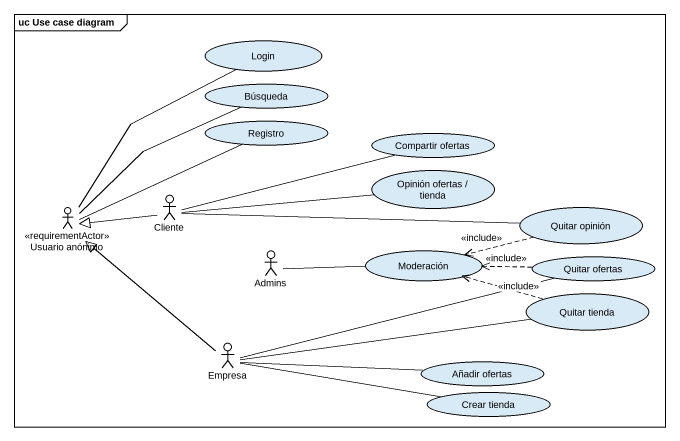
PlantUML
@startuml
mainframe uc Use case diagram
usecase Login
usecase Búsqueda
usecase Registro
usecase "Compartir ofertas" as Compartir_ofertas
usecase "Opinión ofertas / tienda" as Opinión_ofertas_tienda
actor "Usuario anónimo" as Usuario_anónimo <<requirementActor>>
actor Cliente
usecase "Quitar opinión" as Quitar_opinión
actor Admins
usecase Moderación
usecase "Quitar ofertas" as Quitar_ofertas
usecase "Quitar tienda" as Quitar_tienda
actor Empresa
usecase "Añadir ofertas" as Añadir_ofertas
usecase "Crear tienda" as Crear_tienda
Usuario_anónimo -up- Login
Usuario_anónimo -up- Búsqueda
Usuario_anónimo -right- Registro
Cliente -right- Compartir_ofertas
Cliente -right- Opinión_ofertas_tienda
Cliente -left-|> Usuario_anónimo
Cliente -right- Quitar_opinión
Quitar_opinión .left.> Moderación : <<include>>
Admins -right- Moderación
Quitar_ofertas .left.> Moderación : <<include>>
Quitar_ofertas -left- Empresa
Quitar_tienda .left.> Moderación : <<include>>
Empresa -up-|> Usuario_anónimo
Empresa -right- Quitar_tienda
Empresa -right- Añadir_ofertas
Empresa -right- Crear_tienda
@enduml
